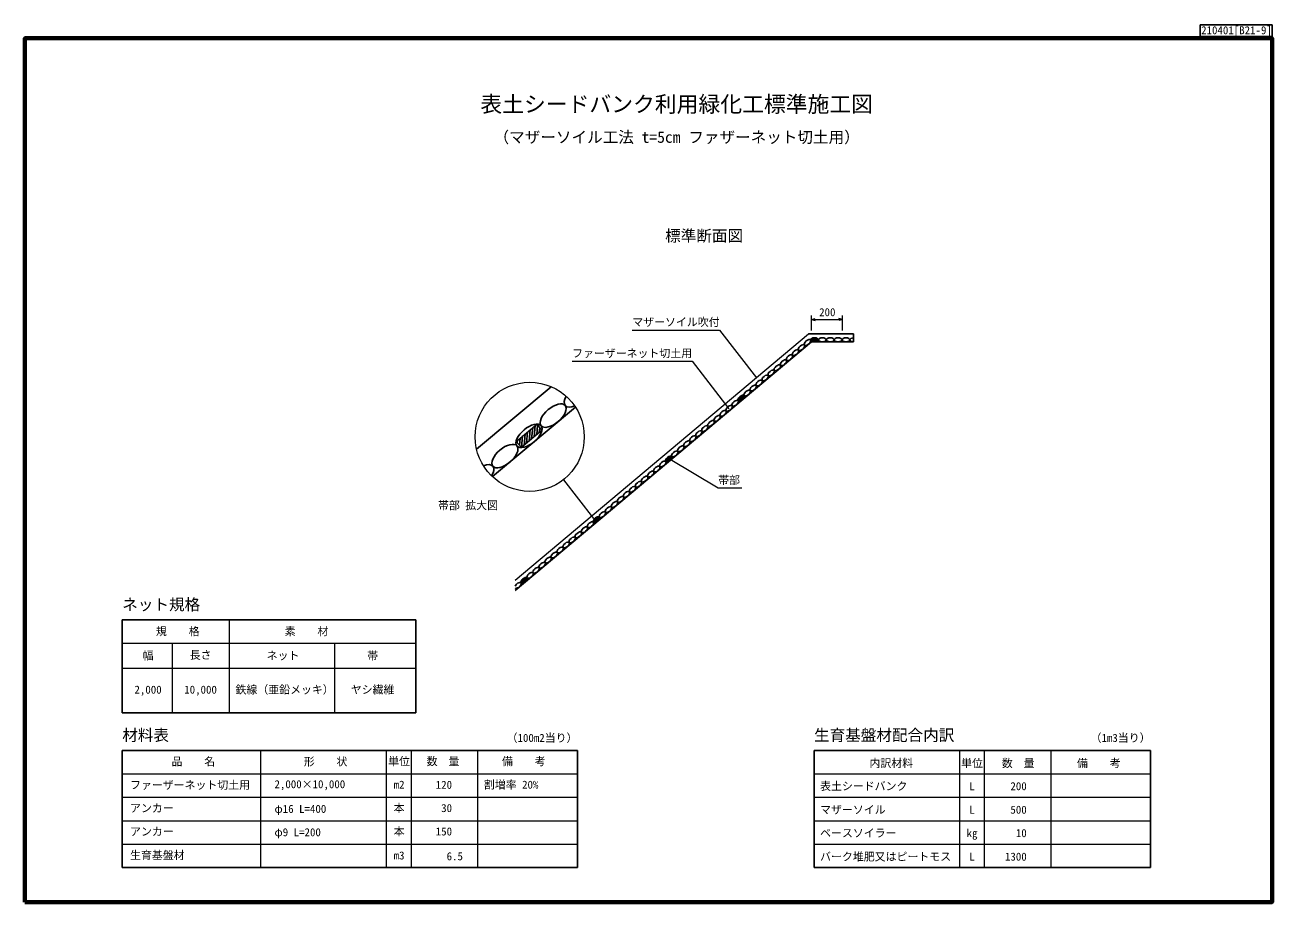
# Model space of a CAD drawing. Units: millimetres, scale not verified. Extents: x 200 to 8200, y 200 to 5825.
import ezdxf
from ezdxf.enums import TextEntityAlignment as Align

# ---------------------------------------------------------------- set-up
doc = ezdxf.new("R2010")
doc.units = ezdxf.units.MM
doc.header["$LTSCALE"] = 20
for name, color, linetype, lineweight in [('C-DOC', 3, 'Continuous', 25), ('C-MTR-FRAM', 5, 'Continuous', 25), ('C-MTR-LINE', 5, 'Continuous', 13), ('C-STR', 7, 'Continuous', 25), ('C-STR-DIM', 1, 'Continuous', 13), ('C-STR-HTXT', 1, 'Continuous', 13), ('C-TTL', 7, 'Continuous', 13)]:
    doc.layers.add(name, color=color, linetype=linetype, lineweight=lineweight)
for name, color, linetype in [('C-MTR', 5, 'Continuous'), ('C-MTR-TXT', 5, 'Continuous'), ('C-TTL-TXT', 3, 'Continuous')]:
    doc.layers.add(name, color=color, linetype=linetype)
doc.styles.add('ＭＳ ゴシック', font='')
doc.styles.get('ＭＳ ゴシック').set_extended_font_data('MS Gothic')

msp = doc.modelspace()

# ---------------------------------------------------------------- linework, layer by layer
at = {"layer": 'C-DOC'}
for p, q in [((7738, 5750), (7738, 5825)), ((8200, 5825), (7738, 5825)), ((8200, 5750), (8200, 5825)), ((7738, 5750), (8200, 5750))]:
    msp.add_line(p, q, dxfattribs=at)
at = {"layer": 'C-MTR-FRAM'}
for p, q in [((824.15, 2009.44), (2706.68, 2009.44)), ((824.15, 2009.44), (824.15, 1412.51)), ((2706.68, 2009.44), (2706.68, 1412.51)), ((824.15, 1412.51), (2706.68, 1412.51)), ((824.15, 1171.74), (824.15, 421.74)), ((824.15, 1171.74), (3744.68, 1171.74)), ((3744.68, 1171.74), (3744.68, 421.74)), ((5261.79, 1171.74), (5261.79, 421.74)), ((5261.79, 1171.74), (7420.83, 1171.74)), ((7420.83, 1171.74), (7420.83, 421.74)), ((824.15, 421.74), (3744.68, 421.74)), ((5261.79, 421.74), (7420.83, 421.74))]:
    msp.add_line(p, q, dxfattribs=at)
at = {"layer": 'C-MTR-LINE'}
for p, q in [((1509.15, 2009.44), (1509.15, 1412.51)), ((824.15, 1859.44), (2706.68, 1859.44)), ((1144.15, 1859.44), (1144.15, 1412.51)), ((2185.35, 1859.44), (2185.35, 1412.51)), ((824.15, 1699.44), (2706.68, 1699.44)), ((1711.32, 1171.74), (1711.32, 421.74)), ((2518.1, 1171.74), (2518.1, 421.74)), ((2678.1, 1171.74), (2678.1, 421.74)), ((3104.1, 1171.74), (3104.1, 421.74)), ((6194.25, 1171.74), (6194.25, 421.74)), ((6354.25, 1171.74), (6354.25, 421.74)), ((6780.25, 1171.74), (6780.25, 421.74)), ((824.15, 1021.74), (3744.68, 1021.74)), ((5261.79, 1021.74), (7420.83, 1021.74)), ((824.15, 871.74), (3744.68, 871.74)), ((5261.79, 871.74), (7420.83, 871.74)), ((824.15, 721.74), (3744.68, 721.74)), ((5261.79, 721.74), (7420.83, 721.74)), ((824.15, 571.74), (3744.68, 571.74)), ((5261.79, 571.74), (7420.83, 571.74))]:
    msp.add_line(p, q, dxfattribs=at)
at = {"layer": 'C-STR', "lineweight": 13}
for p, q in [((3344.05, 2263.5), (5227.06, 3843.53)), ((4773.65, 3422.67), (4806.6, 3450.32)), ((4815.02, 3440.28), (4782.07, 3412.64)), ((4806.6, 3450.32), (4815.02, 3440.28)), ((4782.07, 3412.64), (4773.65, 3422.67)), ((3350.85, 3154.52), (3482.63, 3265.1)), ((3516.32, 3224.95), (3384.54, 3114.37)), ((3482.63, 3265.1), (3516.32, 3224.95)), ((3384.54, 3114.37), (3350.85, 3154.52)), ((4309.43, 3033.14), (4342.37, 3060.79)), ((4350.8, 3050.75), (4317.85, 3023.11)), ((4342.37, 3060.79), (4350.8, 3050.75)), ((4317.85, 3023.11), (4309.43, 3033.14)), ((3845.21, 2643.61), (3878.15, 2671.26)), ((3853.63, 2633.58), (3845.21, 2643.61)), ((3886.57, 2661.22), (3853.63, 2633.58)), ((3878.15, 2671.26), (3886.57, 2661.22)), ((3380.98, 2254.08), (3413.93, 2281.73)), ((3389.4, 2244.05), (3380.98, 2254.08)), ((3422.35, 2271.69), (3389.4, 2244.05)), ((3413.93, 2281.73), (3422.35, 2271.69))]:
    msp.add_line(p, q, dxfattribs=at)
at = {"layer": 'C-STR'}
for p, q in [((5515.26, 3843.53), (5227.06, 3843.53)), ((5515.26, 3843.53), (5515.26, 3793.53)), ((3344.05, 2198.23), (5245.26, 3793.53)), ((5243.31, 3799.45), (5244.46, 3812.55)), ((5515.26, 3793.53), (5245.26, 3793.53)), ((5248.22, 3812.55), (5247.08, 3799.45)), ((5250.84, 3799.45), (5251.99, 3812.55)), ((5255.75, 3812.55), (5254.6, 3799.45)), ((5258.37, 3799.45), (5259.52, 3812.55)), ((5263.28, 3812.55), (5262.13, 3799.45)), ((5265.9, 3799.45), (5267.04, 3812.55)), ((5270.81, 3812.55), (5269.66, 3799.45)), ((5273.43, 3799.45), (5274.57, 3812.55)), ((5278.34, 3812.55), (5277.19, 3799.45)), ((5280.95, 3799.45), (5282.1, 3812.55)), ((5285.87, 3812.55), (5284.72, 3799.45)), ((3097.31, 3103.38), (3576.18, 3505.2)), ((4796.12, 3441.52), (4794.94, 3428.11)), ((4798.62, 3427.14), (4800.18, 3444.93)), ((4804.24, 3448.34), (4802.63, 3429.88)), ((4806.69, 3433.29), (4808.03, 3448.61)), ((4811.44, 3444.55), (4810.75, 3436.7)), ((3200.05, 2928.51), (3731.43, 3374.39)), ((4775.46, 3420.52), (4775.8, 3424.48)), ((4779.87, 3427.89), (4778.87, 3416.46)), ((4782.31, 3412.84), (4783.93, 3431.3)), ((4787.86, 3433.19), (4786.38, 3416.25)), ((4790.44, 3419.66), (4791.4, 3430.65)), ((3408.23, 3202.84), (3401.75, 3128.82)), ((3418, 3142.45), (3424.43, 3215.9)), ((3440.71, 3229.92), (3434.27, 3156.34)), ((3450.5, 3169.74), (3456.96, 3243.56)), ((3473.21, 3257.2), (3466.75, 3183.36)), ((3483, 3196.99), (3488.36, 3258.28)), ((3502, 3242.03), (3499.25, 3210.63)), ((3358.07, 3145.91), (3359.46, 3161.75)), ((3375.71, 3175.38), (3371.71, 3129.66)), ((3385.5, 3115.18), (3391.96, 3189.02)), ((4318.09, 3023.31), (4319.71, 3041.77)), ((4323.64, 3043.66), (4322.15, 3026.72)), ((4326.22, 3030.13), (4327.18, 3041.12)), ((4331.89, 3051.99), (4330.72, 3038.58)), ((4334.4, 3037.61), (4335.96, 3055.4)), ((4340.02, 3058.81), (4338.4, 3040.35)), ((4342.47, 3043.76), (4343.81, 3059.08)), ((4347.22, 3055.02), (4346.53, 3047.17)), ((4311.23, 3030.99), (4311.58, 3034.95)), ((4315.64, 3038.36), (4314.64, 3026.93)), ((3847.01, 2641.46), (3847.36, 2645.42)), ((3851.42, 2648.83), (3850.42, 2637.4)), ((3853.87, 2633.78), (3855.48, 2652.24)), ((3859.41, 2654.13), (3857.93, 2637.19)), ((3861.99, 2640.6), (3862.95, 2651.59)), ((3867.67, 2662.46), (3866.5, 2649.05)), ((3870.18, 2648.08), (3871.73, 2665.87)), ((3875.8, 2669.28), (3874.18, 2650.82)), ((3878.24, 2654.23), (3879.58, 2669.55)), ((3882.99, 2665.49), (3882.31, 2657.64)), ((3382.79, 2251.93), (3383.13, 2255.89)), ((3387.2, 2259.3), (3386.2, 2247.87)), ((3389.65, 2244.25), (3391.26, 2262.71)), ((3395.19, 2264.6), (3393.71, 2247.66)), ((3397.77, 2251.07), (3398.73, 2262.06)), ((3403.45, 2272.94), (3402.27, 2259.52)), ((3405.95, 2258.55), (3407.51, 2276.34)), ((3411.57, 2279.75), (3409.96, 2261.29)), ((3414.02, 2264.7), (3415.36, 2280.02)), ((3418.77, 2275.96), (3418.08, 2268.11))]:
    msp.add_line(p, q, dxfattribs=at)
at = {"layer": 'C-STR', "color": 1, "lineweight": 13}
msp.add_circle((3437.98, 3183.63), 350, dxfattribs=at)
at = {"layer": 'C-STR', "color": 1}
for centre, major_axis in [((5181.19, 3756.09), (19.34, 16.23)), ((5219.88, 3788.55), (19.34, 16.23)), ((5264.79, 3806.03), (25.25, 0)), ((5315.29, 3806.03), (25.25, 0)), ((5365.79, 3806.03), (25.25, 0)), ((5416.29, 3806.03), (25.25, 0)), ((5466.79, 3806.03), (25.25, 0)), ((5065.14, 3658.7), (19.34, 16.23)), ((5103.82, 3691.17), (19.34, 16.23)), ((5142.51, 3723.63), (19.34, 16.23)), ((4987.77, 3593.78), (19.34, 16.23)), ((5026.45, 3626.24), (19.34, 16.23)), ((4910.39, 3528.86), (19.34, 16.23)), ((4949.08, 3561.32), (19.34, 16.23)), ((4794.34, 3431.48), (19.34, 16.23)), ((4833.02, 3463.94), (19.34, 16.23)), ((4871.71, 3496.4), (19.34, 16.23)), ((3588.34, 3319.59), (77.37, 64.92)), ((4716.97, 3366.56), (19.34, 16.23)), ((4755.65, 3399.02), (19.34, 16.23)), ((4600.91, 3269.18), (19.34, 16.23)), ((4639.6, 3301.64), (19.34, 16.23)), ((4678.28, 3334.1), (19.34, 16.23)), ((3433.6, 3189.75), (77.37, 64.92)), ((4523.54, 3204.25), (19.34, 16.23)), ((4562.23, 3236.71), (19.34, 16.23)), ((3278.86, 3059.91), (77.37, 64.92)), ((4407.49, 3106.87), (19.34, 16.23)), ((4446.17, 3139.33), (19.34, 16.23)), ((4484.86, 3171.79), (19.34, 16.23)), ((4330.12, 3041.95), (19.34, 16.23)), ((4368.8, 3074.41), (19.34, 16.23)), ((4214.06, 2944.57), (19.34, 16.23)), ((4252.75, 2977.03), (19.34, 16.23)), ((4291.43, 3009.49), (19.34, 16.23)), ((4136.69, 2879.65), (19.34, 16.23)), ((4175.37, 2912.11), (19.34, 16.23)), ((4020.63, 2782.26), (19.34, 16.23)), ((4059.32, 2814.72), (19.34, 16.23)), ((4098, 2847.19), (19.34, 16.23)), ((3943.26, 2717.34), (19.34, 16.23)), ((3981.95, 2749.8), (19.34, 16.23)), ((3827.21, 2619.96), (19.34, 16.23)), ((3865.89, 2652.42), (19.34, 16.23)), ((3904.58, 2684.88), (19.34, 16.23)), ((3749.84, 2555.04), (19.34, 16.23)), ((3788.52, 2587.5), (19.34, 16.23)), ((3672.47, 2490.12), (19.34, 16.23)), ((3711.15, 2522.58), (19.34, 16.23)), ((3556.41, 2392.73), (19.34, 16.23)), ((3595.1, 2425.2), (19.34, 16.23)), ((3633.78, 2457.66), (19.34, 16.23)), ((3479.04, 2327.81), (19.34, 16.23)), ((3517.73, 2360.27), (19.34, 16.23)), ((3401.67, 2262.89), (19.34, 16.23)), ((3440.36, 2295.35), (19.34, 16.23))]:
    msp.add_ellipse(centre, major_axis=major_axis, ratio=0.49505, dxfattribs=at)
for centre, major_axis, start_param, end_param in [((5517.29, 3806.03), (25.25, 0), 1.6513191, 4.6318662), ((3743.08, 3449.44), (77.37, 64.92), 2.1818345, 4.1219035), ((3124.12, 2930.06), (77.37, 64.92), 5.289653, 7.256147), ((3362.98, 2230.43), (19.34, 16.23), 3.189853, 8.589102)]:
    msp.add_ellipse(centre, major_axis=major_axis, ratio=0.49505, start_param=start_param, end_param=end_param, dxfattribs=at)
at = {"layer": 'C-STR-DIM'}
for p, q in [((5245.26, 3866.41), (5245.26, 3960.65)), ((5245.26, 3936.65), (5269.4, 3943.12)), ((5245.26, 3936.65), (5445.26, 3936.65)), ((5245.26, 3936.65), (5269.4, 3930.18)), ((5445.26, 3936.65), (5421.11, 3943.12)), ((5445.26, 3936.65), (5421.11, 3930.18)), ((5445.26, 3866.41), (5445.26, 3960.65))]:
    msp.add_line(p, q, dxfattribs=at)
at = {"layer": 'C-STR-HTXT'}
for p, q in [((4096.1, 3868.45), (4656.1, 3868.45)), ((4656.1, 3868.45), (4892.26, 3562.6)), ((3709.81, 3668.12), (4479.81, 3668.12)), ((4479.81, 3668.12), (4715.97, 3362.27)), ((4338.38, 3040.37), (4646.75, 2855.38)), ((3654.64, 2908.75), (3847.09, 2659.49)), ((4646.75, 2855.38), (4798.46, 2855.38))]:
    msp.add_line(p, q, dxfattribs=at)
at = {"layer": 'C-TTL'}
for p, q in [((5243.25, 3812.55), (5286.26, 3812.55)), ((5243.25, 3799.45), (5243.25, 3812.55)), ((5286.26, 3799.45), (5243.25, 3799.45)), ((5286.26, 3812.55), (5286.26, 3799.45))]:
    msp.add_line(p, q, dxfattribs=at)
at = {"layer": 'C-TTL', "color": 2, "lineweight": 70}
msp.add_lwpolyline([(200, 200), (8200, 200), (8200, 5740), (200, 5740)], close=True, dxfattribs=at)

# ---------------------------------------------------------------- texts
at = {"layer": 'C-DOC', "style": 'ＭＳ ゴシック'}
msp.add_text('210401[B21-9]', height=51.32, dxfattribs=at).set_placement((7744.93, 5750), align=Align.BOTTOM_LEFT)
at = {"layer": 'C-MTR', "style": 'ＭＳ ゴシック'}
for s, p in [('ネット規格', (824.15, 2049.44)), ('材料表', (824.15, 1211.74)), ('生育基盤材配合内訳', (5261.79, 1211.74))]:
    msp.add_text(s, height=73.31, dxfattribs=at).set_placement(p, align=Align.BOTTOM_LEFT)
at = {"layer": 'C-MTR-TXT', "style": 'ＭＳ ゴシック'}
for s, p in [('規\u3000\u3000格', (1040.19, 1895.28)), ('素\u3000\u3000材', (1866.19, 1895.3)), ('（100m2当り）', (3289.68, 1211.74)), ('（1m3当り）', (7035.83, 1211.74)), ('\u3000品\u3000\u3000名\u3000', (1070.03, 1059.74)), ('\u3000形\u3000\u3000状\u3000', (1918.54, 1059.59)), ('\u3000備\u3000\u3000考\u3000', (3190.06, 1061.74)), ('ファーザーネット切土用', (874.15, 909.74)), ('2,000×10,000', (1800.74, 914.74)), ('割増率 20%', (3144.1, 911.74)), ('アンカー', (874.15, 760.74)), ('φ16 L=400', (1800.74, 756.59)), ('アンカー', (874.15, 610.74)), ('φ9 L=200', (1800.74, 606.59)), ('生育基盤材', (874.15, 459.43))]:
    msp.add_text(s, height=51.32, dxfattribs=at).set_placement(p, align=Align.BOTTOM_LEFT)
for s, p in [('幅', (989.76, 1739.44)), ('長さ', (1326.58, 1743.44)), ('ネット', (1855.49, 1739.83)), ('帯', (2430.41, 1738.44)), ('単位', (2599.98, 1061.74)), ('数\u3000量', (2881.93, 1061.74)), ('m2', (2599.98, 911.74)), ('本', (2599.98, 761.74)), ('本', (2599.98, 611.74)), ('m3', (2599.98, 457.74))]:
    msp.add_text(s, height=51.32, dxfattribs=at).set_placement(p, align=Align.BOTTOM_CENTER)
for s, p in [('2,000', (989.76, 1562.16)), ('10,000', (1326.58, 1562.16)), ('鉄線（亜鉛メッキ）', (1865.85, 1562.16)), ('ヤシ繊維', (2430.41, 1562.16)), ('単位', (6275.53, 1090.54)), ('\u3000備\u3000\u3000考\u3000', (7088.7, 1090.54)), ('L', (6275.53, 943.12)), ('L', (6275.53, 792.2)), ('kg', (6275.53, 642.2)), ('L', (6275.53, 491.27))]:
    msp.add_text(s, height=51.32, dxfattribs=at).set_placement(p, align=Align.MIDDLE_CENTER)
for s, p in [('内訳材料', (5617.36, 1090.54)), ('表土シードバンク', (5300.79, 943.12)), ('マザーソイル', (5300.79, 792.2)), ('ベースソイラー', (5300.79, 642.2)), ('バーク堆肥又はピートモス', (5300.79, 491.27))]:
    msp.add_text(s, height=51.32, dxfattribs=at).set_placement(p, align=Align.MIDDLE_LEFT)
for s, p in [('数\u3000量', (6676.37, 1090.54)), ('200', (6626.29, 943.12)), ('500', (6626.29, 792.2)), ('10', (6626.29, 642.2)), ('1300', (6626.29, 491.27))]:
    msp.add_text(s, height=51.32, dxfattribs=at).set_placement(p, align=Align.MIDDLE_RIGHT)
for s, p in [('120  ', (3009.76, 910.74)), (' 30  ', (3009.76, 761.74)), ('150  ', (3009.76, 611.74)), ('  6.5', (3009.76, 452.74))]:
    msp.add_text(s, height=51.32, dxfattribs=at).set_placement(p, align=Align.BOTTOM_RIGHT)
at = {"layer": 'C-STR-DIM', "color": 7, "style": 'ＭＳ ゴシック'}
msp.add_text('200', height=51.32, dxfattribs=at).set_placement((5294.53, 3941.92), align=Align.BOTTOM_LEFT)
at = {"layer": 'C-STR-HTXT', "color": 7, "style": 'ＭＳ ゴシック'}
for s, p in [('マザーソイル吹付', (4096.1, 3878.45)), ('ファーザーネット切土用', (3709.81, 3678.12)), ('帯部', (4646.75, 2865.38)), ('帯部 拡大図', (2849.58, 2702.96))]:
    msp.add_text(s, height=51.32, dxfattribs=at).set_placement(p, align=Align.BOTTOM_LEFT)
at = {"layer": 'C-TTL-TXT', "style": 'ＭＳ ゴシック'}
for s, height, p in [('表土シードバンク利用緑化工標準施工図', 102.6, (4380.67, 5235.11)), ('（マザーソイル工法 t=5cm ファザーネット切土用）', 73.31, (4380.67, 5046.93))]:
    msp.add_text(s, height=height, dxfattribs=at).set_placement(p, align=Align.BOTTOM_CENTER)
at = {"layer": 'C-TTL-TXT', "color": 7, "style": 'ＭＳ ゴシック'}
msp.add_text('標準断面図', height=73.31, dxfattribs=at).set_placement((4306.57, 4472.91), align=Align.MIDDLE_LEFT)

doc.saveas('drawing.dxf')
